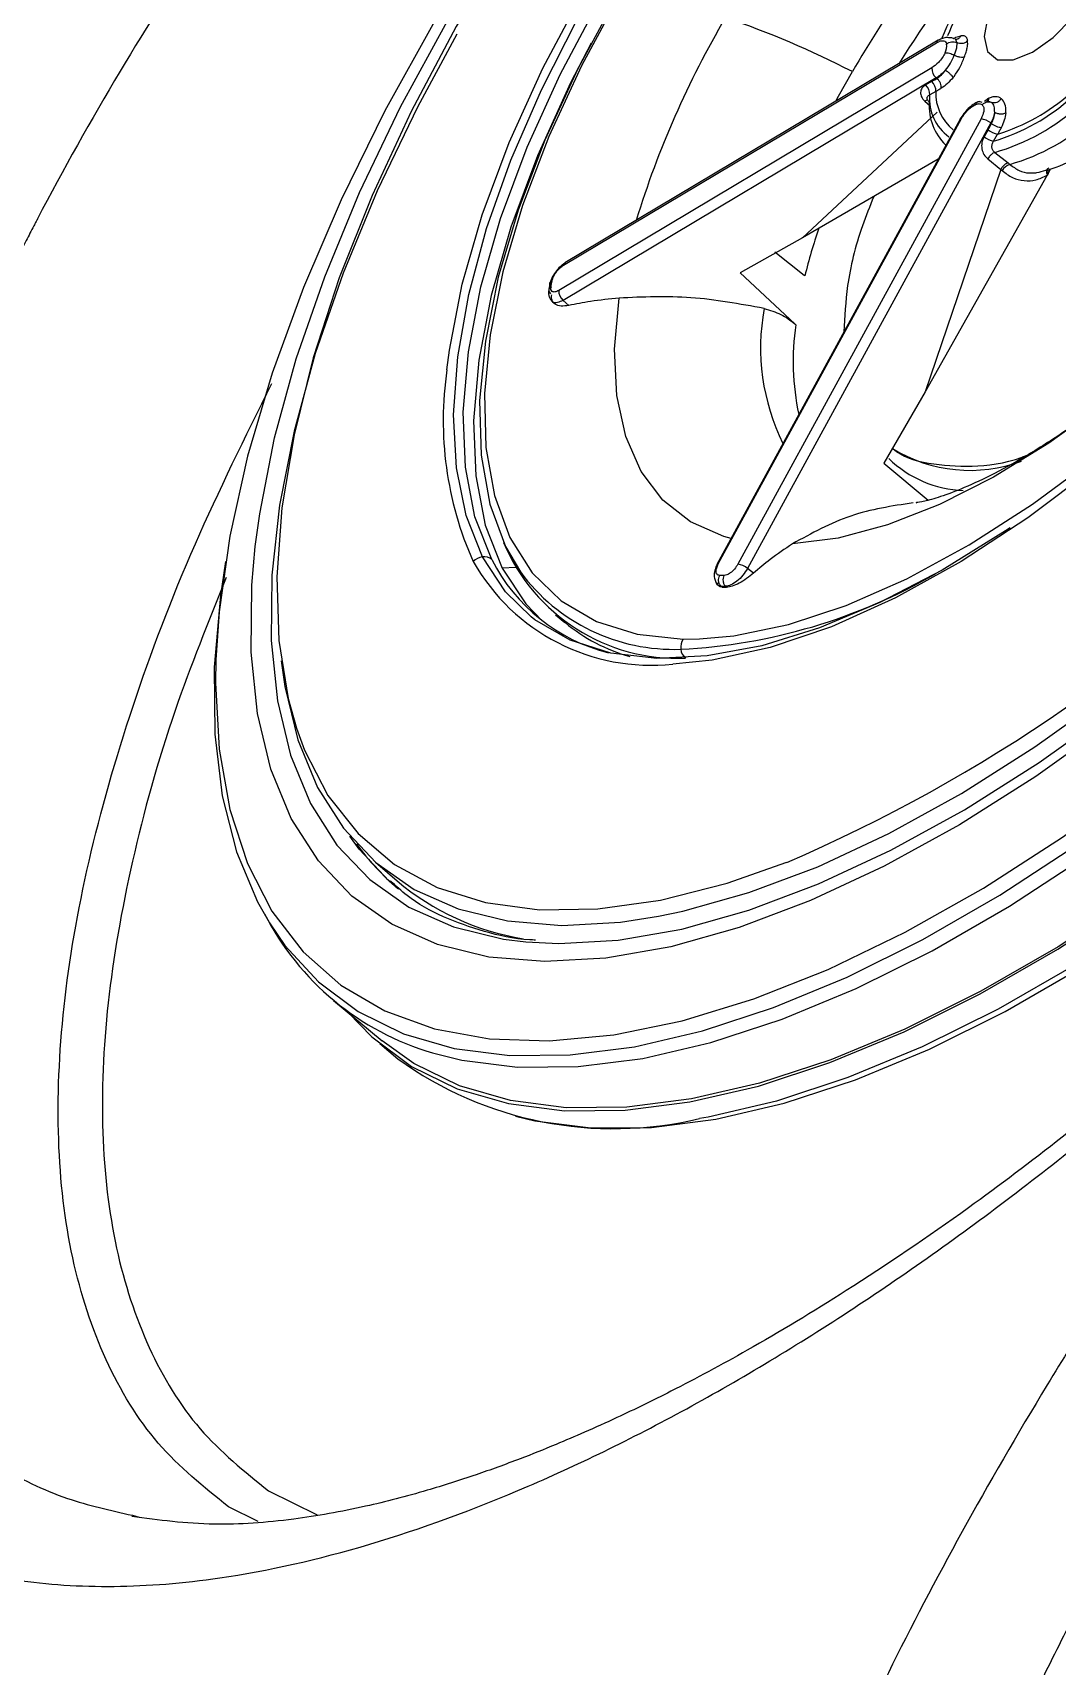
# Model space of a CAD drawing. Extents: x 400 to 501, y 484 to 634.
# Drawn here: x 485.184 to 486.703, y 521.33 to 523.753 of the extents above; entities that cross this region are included whole.
import ezdxf

# ---------------------------------------------------------------- set-up
doc = ezdxf.new("R2010")
doc.units = 0
doc.header["$MEASUREMENT"] = 0
doc.layers.add('DIM', color=3, linetype='Continuous')
doc.layers.add('GEOMETRY', color=3, linetype='Continuous', lineweight=25)

# ---------------------------------------------------------------- blocks, each defined once
blk = doc.blocks.new('2026 GRANDEE')
at = {"layer": 'GEOMETRY', "ltscale": 16}
for p, q in [((35.5459, -73.4327), (36.099, -73.1027)), ((36.1012, -73.0991), (35.5481, -73.4291)), ((36.1017, -73.0989), (36.1012, -73.0991)), ((36.1279, -73.0978), (36.1259, -73.0973)), ((36.1287, -73.1025), (36.1283, -73.1107)), ((36.1283, -73.1107), (36.1252, -73.1213)), ((36.0921, -73.14), (35.539, -73.47)), ((36.0983, -73.1547), (35.5452, -73.4847)), ((36.0994, -73.1557), (36.0983, -73.1547)), ((36.0917, -73.1602), (36.0827, -73.1653)), ((36.0978, -73.175), (36.0887, -73.1801)), ((36.0999, -73.2056), (35.9001, -73.3919)), ((36.0814, -73.1891), (36.0896, -73.1964)), ((36.162, -73.1898), (36.1601, -73.1904)), ((36.1762, -73.185), (36.1697, -73.1899)), ((36.1803, -73.1911), (36.1739, -73.1889)), ((36.1337, -73.2159), (35.7732, -73.8763)), ((35.7754, -73.8755), (36.1358, -73.2151)), ((36.1648, -73.2155), (35.8044, -73.8759)), ((36.1791, -73.2217), (35.8187, -73.8821)), ((36.1803, -73.2227), (36.1791, -73.2217)), ((36.1753, -73.2317), (36.1692, -73.2421)), ((36.1834, -73.2486), (36.1894, -73.2382)), ((36.1013, -73.2752), (35.9001, -73.3919)), ((36.1124, -73.2541), (36.1127, -73.2543)), ((36.1747, -73.2751), (36.1941, -73.2905)), ((36.1851, -73.2653), (36.205, -73.2809)), ((36.1941, -73.2905), (36.082, -73.6206)), ((36.2629, -73.2991), (36.082, -73.6206)), ((36.1941, -73.2905), (36.1962, -73.2924)), ((36.2075, -73.2831), (36.205, -73.2809)), ((36.2642, -73.2968), (36.2629, -73.2991)), ((36.2673, -73.2904), (36.2642, -73.2968)), ((35.9001, -73.3919), (35.8078, -73.4437)), ((35.8591, -73.4127), (35.9024, -73.4474)), ((35.8078, -73.4437), (35.889, -73.5195)), ((35.9024, -73.4474), (35.9037, -73.4484)), ((35.5256, -73.4603), (35.524, -73.4688)), ((35.5299, -73.4866), (35.527, -73.4829)), ((35.5537, -73.4923), (35.5452, -73.4847)), ((35.889, -73.5195), (35.8903, -73.5208)), ((36.082, -73.6206), (36.0209, -73.7262)), ((35.4754, -73.8808), (35.4549, -73.8817)), ((35.8276, -73.8893), (35.8187, -73.8821)), ((35.7812, -73.91), (35.7795, -73.9085)), ((35.7812, -73.91), (35.7844, -73.9101)), ((35.7844, -73.9101), (35.7877, -73.9101)), ((35.786, -73.9086), (35.7877, -73.9101)), ((35.5341, -73.9509), (35.5481, -73.9625)), ((35.7232, -73.987), (35.7477, -73.9867)), ((35.2672, -74.3178), (35.2993, -74.3456)), ((35.2049, -74.5227), (35.277, -74.5827)), ((35.2735, -74.5869), (35.3003, -74.6093)), ((35.1086, -75.25), (35.1809, -75.2857)), ((34.907, -75.2862), (34.9107, -75.2872)), ((34.9107, -75.2872), (34.917, -75.2888)), ((35.0933, -75.2953), (35.0492, -75.2736))]:
    blk.add_line(p, q, dxfattribs=at)
at = {"layer": 'GEOMETRY'}
blk.add_line((36.0209, -73.7262), (36.0862, -73.781), dxfattribs=at)
at = {"layer": 'GEOMETRY', "ltscale": 16, "flags": 128}
for points in [[(35.4258, -73.8652), (35.4015, -73.8037), (35.3872, -73.7331), (35.3831, -73.6544), (35.3892, -73.5683), (35.4056, -73.476), (35.4319, -73.3784), (35.468, -73.2768), (35.5133, -73.1723), (35.5673, -73.0662)], [(35.6251, -73.0339), (35.5673, -73.1412), (35.5183, -73.2473), (35.4788, -73.3508), (35.4493, -73.4505), (35.4302, -73.5451), (35.4216, -73.6334), (35.4238, -73.7142), (35.4367, -73.7867), (35.46, -73.8498), (35.482, -73.8872)], [(35.9388, -72.3175), (35.8283, -72.4329), (35.722, -72.5537), (35.6207, -72.679), (35.5253, -72.8077), (35.4364, -72.9388), (35.3548, -73.0712), (35.2813, -73.2038), (35.2162, -73.3357), (35.1603, -73.4657), (35.1139, -73.5928), (35.0775, -73.7159), (35.0512, -73.8342), (35.0353, -73.9465), (35.0306, -74.0177)], [(35.0891, -73.8498), (35.0957, -73.8011), (35.1176, -73.6888), (35.1498, -73.5713), (35.1919, -73.4497), (35.2436, -73.3248), (35.3045, -73.1979), (35.3739, -73.07), (35.4514, -72.9421), (35.5362, -72.8154), (35.6277, -72.691), (35.7251, -72.5698), (35.8275, -72.4531), (35.934, -72.3416)], [(35.9344, -72.3608), (35.8296, -72.4705), (35.7291, -72.5857), (35.6337, -72.7052), (35.5443, -72.828), (35.4617, -72.9529), (35.3867, -73.0788), (35.32, -73.2046), (35.2621, -73.3292), (35.2136, -73.4513), (35.175, -73.57), (35.1465, -73.6841), (35.1284, -73.7926), (35.1209, -73.8945), (35.1241, -73.9889), (35.1379, -74.0749), (35.1503, -74.1193)], [(35.3732, -73.5876), (35.3768, -73.5586), (35.3956, -73.4609), (35.4253, -73.3577), (35.4653, -73.2504), (35.5153, -73.1403), (35.5746, -73.0288), (35.6424, -72.9173), (35.718, -72.8072), (35.8002, -72.6998), (35.8882, -72.5966), (35.9808, -72.4989)], [(35.4396, -73.869), (35.4147, -73.8055), (35.4005, -73.7323), (35.3973, -73.6504), (35.4049, -73.5609), (35.4235, -73.4648), (35.4526, -73.3633), (35.492, -73.2578), (35.5411, -73.1496), (35.5994, -73.0399), (35.6661, -72.9303), (35.7404, -72.822), (35.8212, -72.7165), (35.9077, -72.6151), (35.9988, -72.5189)], [(35.6296, -73.031), (35.5725, -73.1369), (35.5241, -73.2417), (35.4852, -73.3439), (35.456, -73.4424), (35.4371, -73.5357), (35.4287, -73.6229), (35.4308, -73.7028), (35.4435, -73.7743), (35.4666, -73.8366), (35.4997, -73.8889), (35.5426, -73.9305), (35.5946, -73.961), (35.655, -73.9799), (35.7232, -73.987)], [(36.1902, -73.0299), (36.1748, -73.0637), (36.1692, -73.0935), (36.1743, -73.1158), (36.1893, -73.1279), (36.2125, -73.1283), (36.241, -73.1169), (36.2715, -73.0951), (36.3002, -73.0657), (36.3237, -73.032)], [(35.7477, -73.9867), (35.7982, -73.9821), (35.8792, -73.9655), (35.9651, -73.9372), (36.0548, -73.8977), (36.1472, -73.8474), (36.2411, -73.7869), (36.3354, -73.7171), (36.4288, -73.6388), (36.5203, -73.5529), (36.6086, -73.4607), (36.6926, -73.3631), (36.7713, -73.2615), (36.8437, -73.1571), (36.9088, -73.0513)], [(35.3876, -73.0901), (35.3294, -73.1982), (35.2698, -73.3225), (35.2192, -73.4446), (35.178, -73.5637), (35.1465, -73.6787), (35.125, -73.7885), (35.1137, -73.8924), (35.1126, -73.9893), (35.1219, -74.0785), (35.1413, -74.1592), (35.1708, -74.2307), (35.2101, -74.2924), (35.2588, -74.3437), (35.3166, -74.3843), (35.3829, -74.4138), (35.4571, -74.4319), (35.49, -74.436)], [(35.5867, -73.1035), (35.5564, -73.1623), (35.5073, -73.2706), (35.4679, -73.3761), (35.4388, -73.4775), (35.4202, -73.5736), (35.4126, -73.6632), (35.4158, -73.745), (35.43, -73.8182), (35.4549, -73.8817)], [(35.9497, -73.1895), (35.9537, -73.182), (35.9741, -73.1454)], [(35.7943, -73.8377), (35.7835, -73.8347), (35.7341, -73.8132), (35.6931, -73.781), (35.6609, -73.7386), (35.6381, -73.6867), (35.6249, -73.6259), (35.6216, -73.5571), (35.6282, -73.4813)], [(36.5026, -73.5025), (36.4297, -73.5699), (36.3477, -73.6373), (36.2652, -73.6966), (36.1833, -73.7469), (36.1033, -73.7875), (36.0261, -73.8178), (35.9531, -73.8374), (35.8852, -73.8459)], [(36.5278, -73.5584), (36.4317, -73.6495), (36.3335, -73.7328), (36.2342, -73.8073), (36.1353, -73.8719), (36.0378, -73.9259), (35.943, -73.9687), (35.8521, -73.9996), (35.7663, -74.0183), (35.708, -74.0241)], [(35.6869, -74.398), (35.723, -74.3904), (35.8208, -74.3629), (35.9227, -74.3245), (36.0279, -74.2754), (36.1356, -74.216), (36.2447, -74.147), (36.3544, -74.0687), (36.4637, -73.9821), (36.5718, -73.8877), (36.6776, -73.7863)], [(35.49, -74.436), (35.5388, -74.4385), (35.6271, -74.4335), (35.7212, -74.417), (35.8205, -74.3891), (35.924, -74.3501), (36.0309, -74.3002), (36.1402, -74.24), (36.251, -74.1698), (36.3625, -74.0904), (36.4735, -74.0023), (36.5832, -73.9065), (36.6907, -73.8035)], [(36.6953, -73.8164), (36.5855, -73.9215), (36.4734, -74.0195), (36.36, -74.1094), (36.2462, -74.1906), (36.1329, -74.2623), (36.0212, -74.3238), (35.912, -74.3748), (35.8063, -74.4147), (35.7048, -74.4432), (35.6086, -74.4601), (35.5184, -74.4652), (35.435, -74.4584), (35.3591, -74.4399), (35.2914, -74.4098), (35.2323, -74.3683), (35.1826, -74.3158), (35.1424, -74.2528), (35.1123, -74.1797), (35.0925, -74.0973), (35.083, -74.0062), (35.0841, -73.9072), (35.0891, -73.8498)], [(36.2082, -73.8218), (36.201, -73.8266), (36.107, -73.8847), (36.0147, -73.9328), (35.9252, -73.9703), (35.8397, -73.9968), (35.759, -74.012), (35.6843, -74.0158), (35.6162, -74.008), (35.5557, -73.9887), (35.5034, -73.9582), (35.498, -73.9541)], [(35.0448, -73.8718), (35.0373, -73.9226), (35.0282, -74.0288), (35.0292, -74.128), (35.0402, -74.2196), (35.0613, -74.3026), (35.0923, -74.3767), (35.11, -74.4079)], [(35.498, -73.9541), (35.4599, -73.9169), (35.4258, -73.8652)], [(35.4549, -73.8817), (35.4902, -73.9348), (35.5143, -73.9598)], [(35.0306, -74.0177), (35.03, -74.0521), (35.0353, -74.15), (35.0511, -74.2396), (35.0773, -74.3199), (35.1138, -74.3905), (35.1601, -74.4508), (35.216, -74.5001), (35.281, -74.5383), (35.3546, -74.5649), (35.4361, -74.5797), (35.5249, -74.5827), (35.6204, -74.5738), (35.7216, -74.553), (35.8279, -74.5206), (35.9384, -74.4767), (36.0521, -74.4218), (36.1682, -74.3563), (36.2857, -74.2807), (36.4037, -74.1957), (36.5212, -74.1018), (36.6373, -74), (36.751, -73.8909)], [(35.11, -74.4079), (35.1328, -74.4411), (35.1826, -74.4954), (35.2414, -74.5391), (35.3086, -74.5721), (35.3838, -74.5939), (35.4664, -74.6044), (35.5558, -74.6036), (35.6512, -74.5914), (35.752, -74.568), (35.8573, -74.5335), (35.9665, -74.4881), (36.0786, -74.4323), (36.1928, -74.3665), (36.3083, -74.2911), (36.4241, -74.2068), (36.5393, -74.1141), (36.6532, -74.0138), (36.7648, -73.9066)], [(35.3518, -74.6004), (35.3951, -74.6113), (35.4779, -74.6219), (35.5676, -74.621), (35.6634, -74.6088), (35.7645, -74.5853), (35.8702, -74.5507), (35.9798, -74.5052), (36.0923, -74.4492), (36.2069, -74.3831), (36.3228, -74.3075), (36.439, -74.2228), (36.5546, -74.1298), (36.6689, -74.0292), (36.7809, -73.9216)], [(35.2268, -74.5409), (35.2617, -74.5767), (35.3208, -74.6207), (35.3885, -74.6539), (35.4642, -74.6758), (35.5473, -74.6864), (35.6373, -74.6856), (35.7333, -74.6733), (35.8347, -74.6497), (35.9408, -74.615), (36.0507, -74.5694), (36.1635, -74.5132), (36.2785, -74.447), (36.3947, -74.3711), (36.5112, -74.2862), (36.6273, -74.1929), (36.7419, -74.0919), (36.8542, -73.9841)], [(36.853, -73.9817), (36.741, -74.0892), (36.6267, -74.1899), (36.511, -74.2829), (36.3948, -74.3675), (36.279, -74.4432), (36.1644, -74.5092), (36.0518, -74.5652), (35.9423, -74.6107), (35.8366, -74.6453), (35.7354, -74.6689), (35.6397, -74.6811), (35.55, -74.6819), (35.4671, -74.6713), (35.3917, -74.6495), (35.3242, -74.6164), (35.277, -74.5827)], [(35.1276, -74.0194), (35.1329, -74.0571), (35.152, -74.1365), (35.1811, -74.2069), (35.2197, -74.2676), (35.2677, -74.3182), (35.3246, -74.3582), (35.3899, -74.3872), (35.463, -74.405), (35.5434, -74.4115), (35.6303, -74.4066), (35.6869, -74.398)], [(35.4746, -74.6945), (35.5036, -74.7013), (35.5864, -74.7119), (35.6761, -74.7111), (35.7718, -74.6989), (35.873, -74.6753), (35.9787, -74.6407), (36.0882, -74.5952), (36.2007, -74.5393), (36.3153, -74.4732), (36.4311, -74.3976), (36.5473, -74.3129), (36.663, -74.2199), (36.7772, -74.1193), (36.8892, -74.0118)], [(36.881, -74.0064), (36.7687, -74.1143), (36.6541, -74.2152), (36.5381, -74.3085), (36.4215, -74.3934), (36.3053, -74.4693), (36.1903, -74.5356), (36.0775, -74.5917), (35.9676, -74.6373), (35.8616, -74.6721), (35.7601, -74.6957), (35.7473, -74.6979)], [(35.1503, -74.1193), (35.1622, -74.1518), (35.1968, -74.2188), (35.2414, -74.2754), (35.2956, -74.321), (35.3588, -74.3553), (35.4305, -74.3778), (35.5101, -74.3885), (35.5968, -74.3872), (35.6899, -74.374), (35.7885, -74.3488), (35.8767, -74.318)], [(35.2877, -74.3461), (35.2431, -74.2984), (35.2292, -74.2793)], [(35.2961, -74.3533), (35.2913, -74.3492), (35.2877, -74.3461)]]:
    blk.add_lwpolyline(points, dxfattribs=at)
at = {"layer": 'GEOMETRY', "ltscale": 16}
for centre, radius, start, end in [((37.3612, -73.9524), 1.6048, 139.2139, 149.8115), ((37.3837, -73.9711), 1.5807, 139.9373, 148.0192), ((36.5388, -73.2734), 0.4671, 140.4605, 157.6664), ((36.4782, -73.2392), 0.3915, 149.8291, 157.9535), ((36.9901, -73.7743), 1.3973, 149.5163, 163.0151), ((35.345, -74.3638), 1.3711, 62.6919, 71.2432), ((36.1039, -73.1032), 0.0049, 122.8056, 173.5798), ((36.0922, -73.1073), 0.0218, 331.9024, 6.9261), ((36.1094, -73.1413), 0.0174, 175.7524, 230.4048), ((36.071, -73.1787), 0.0178, 355.4519, 48.9001), ((36.1583, -73.1857), 0.0699, 175.3583, 234.012), ((36.08, -73.1736), 0.0178, 355.4517, 48.901), ((36.1669, -73.1777), 0.0692, 177.7408, 231.2343), ((36.1066, -72.9652), 0.2853, 286.8897, 311.7174), ((36.1676, -73.1966), 0.0798, 176.0119, 226.156), ((36.0985, -72.9613), 0.2995, 286.4665, 312.1406), ((36.0991, -72.9644), 0.313, 285.949, 312.6582), ((36.1354, -73.2173), 0.00224, 78.7416, 140.9548), ((36.1605, -73.245), 0.0298, 51.3773, 81.7484), ((36.1204, -72.9823), 0.3132, 286.1376, 312.4694), ((36.1878, -73.2203), 0.0286, 229.6857, 261.2859), ((36.1938, -73.2099), 0.0286, 229.6867, 261.2856), ((36.2129, -73.3013), 0.019, 106.5338, 151.907), ((36.7103, -73.6472), 0.8308, 161.0757, 166.1548), ((35.5508, -73.4333), 0.0049, 122.8056, 173.5798), ((35.5563, -73.4713), 0.0174, 175.7524, 230.4047), ((36.1586, -73.555), 0.3206, 169.5508, 206.2826), ((36.2604, -73.5752), 0.3741, 171.6366, 192.1264), ((35.8806, -73.6631), 0.513, 171.539, 204.0268), ((34.948, -72.1546), 2.3544, 293.2324, 316.276), ((35.7152, -73.7357), 0.2798, 202.7174, 272.3473), ((35.4283, -73.8874), 0.0224, 96.4187, 136.5741), ((35.6761, -73.7223), 0.3035, 209.5558, 276.0354), ((35.4282, -73.8834), 0.0184, 51.4707, 97.3965), ((35.6773, -73.7489), 0.2663, 206.8213, 255.9322), ((35.7748, -73.8772), 0.00184, 72.282, 161.0832), ((35.8001, -73.9054), 0.0298, 51.3774, 81.7485), ((35.709, -73.7206), 0.2816, 216.2688, 272.2066), ((35.6782, -73.169), 0.834, 272.8619, 300.1668), ((35.7167, -73.7584), 0.2647, 230.4599, 254.0602), ((35.7425, -73.9991), 0.0228, 147.7934, 187.4373), ((35.7401, -73.9999), 0.0204, 185.9272, 228.7157), ((35.5303, -74.0831), 0.3575, 215.507, 230.1289), ((35.5483, -74.0494), 0.3869, 229.9298, 260.7412), ((35.4658, -74.2095), 0.4073, 206.9588, 253.7358), ((35.62, -74.1684), 0.5446, 234.0498, 283.5184)]:
    blk.add_arc(centre, radius, start, end, dxfattribs=at)
at = {"layer": 'GEOMETRY'}
for centre, radius, start, end in [((36.1484, -73.5171), 0.2197, 238.4769, 290.3099), ((36.1442, -73.6014), 0.1653, 225.3925, 268.0359)]:
    blk.add_arc(centre, radius, start, end, dxfattribs=at)
at = {"layer": 'GEOMETRY', "ltscale": 16}
for points, knots in [([(35.3901, -72.023), (35.3385, -72.0878), (35.2386, -72.2132), (35.0817, -72.3834), (34.9074, -72.5545), (34.7187, -72.7176), (34.5223, -72.8645), (34.3499, -72.9767), (34.2044, -73.0597), (34.0871, -73.1189), (33.9656, -73.1739), (33.8292, -73.2271), (33.6998, -73.2665), (33.5932, -73.2921), (33.5036, -73.3095), (33.3934, -73.3239), (33.2636, -73.3312), (33.1757, -73.3242), (33.128, -73.3203)], [0, 0, 0, 0, 0.078668, 0.152102, 0.220439, 0.31353, 0.395468, 0.466223, 0.525658, 0.573589, 0.610025, 0.676011, 0.743928, 0.773459, 0.813074, 0.863879, 0.926098, 1, 1, 1, 1]), ([(35.4245, -72.0432), (35.3499, -72.1357), (35.2006, -72.3207), (34.9505, -72.5732), (34.6857, -72.8023), (34.4075, -73.0027), (34.1199, -73.1709), (33.86, -73.2878), (33.6324, -73.3639), (33.4376, -73.4101), (33.2457, -73.4358), (33.0585, -73.4398), (32.878, -73.4211), (32.7067, -73.3791), (32.5468, -73.3132), (32.4009, -73.2237), (32.2714, -73.1113), (32.1602, -72.9774), (32.0692, -72.8239), (31.9993, -72.6534), (31.9515, -72.4683), (31.924, -72.2723), (31.9236, -72.1333), (31.9234, -72.0642)], [0, 0, 0, 0, 0.057509, 0.115057, 0.172868, 0.231174, 0.290207, 0.350176, 0.390791, 0.431963, 0.473728, 0.5161, 0.559076, 0.602624, 0.646673, 0.691119, 0.735811, 0.780581, 0.825263, 0.869685, 0.913686, 0.957151, 1, 1, 1, 1]), ([(35.0939, -72.4596), (35.0252, -72.5491), (34.8875, -72.7286), (34.7046, -73.0093), (34.5423, -73.2943), (34.4049, -73.5808), (34.295, -73.864), (34.2223, -74.1157), (34.1803, -74.3345), (34.1621, -74.5215), (34.1642, -74.6959), (34.1872, -74.8549), (34.231, -74.9965), (34.2951, -75.1184), (34.3786, -75.2192), (34.4803, -75.2977), (34.5985, -75.3532), (34.7315, -75.3857), (34.8773, -75.3954), (35.0511, -75.3814), (35.2554, -75.3355), (35.4908, -75.2493), (35.7345, -75.1296), (35.9829, -74.9791), (36.2324, -74.8005), (36.4795, -74.597), (36.7206, -74.3715), (36.9536, -74.1284), (37.0976, -73.9546), (37.1696, -73.8677)], [0, 0, 0, 0, 0.039976, 0.080194, 0.120778, 0.161837, 0.203459, 0.245687, 0.277764, 0.310154, 0.342809, 0.375668, 0.408648, 0.441649, 0.474575, 0.507349, 0.539902, 0.572177, 0.604146, 0.635798, 0.677505, 0.718718, 0.759522, 0.799996, 0.84022, 0.880272, 0.920221, 0.960117, 1, 1, 1, 1]), ([(35.2704, -72.594), (35.2279, -72.6487), (35.1391, -72.7632), (35.011, -72.9477), (34.8832, -73.15), (34.8043, -73.291), (34.7662, -73.3638), (34.7662, -73.3638), (34.7662, -73.3638), (34.7662, -73.3638), (34.7662, -73.3638), (34.7661, -73.3639), (34.7661, -73.364), (34.7659, -73.3643), (34.7657, -73.3648), (34.7651, -73.366), (34.7634, -73.3692), (34.7581, -73.3794), (34.7399, -73.4146), (34.7107, -73.4731), (34.6714, -73.5561), (34.6291, -73.6514), (34.5919, -73.7427), (34.562, -73.8224), (34.5404, -73.8838), (34.5213, -73.9418), (34.5046, -73.9964), (34.4899, -74.0478), (34.4772, -74.0959), (34.4632, -74.1533), (34.4488, -74.2202), (34.4351, -74.2965), (34.4247, -74.3706), (34.4176, -74.4424), (34.4117, -74.5461), (34.415, -74.6756), (34.4384, -74.821), (34.4803, -74.9484), (34.5397, -75.0569), (34.6152, -75.1461), (34.7055, -75.2145), (34.8021, -75.2628), (34.8741, -75.2789), (34.907, -75.2862)], [0, 0, 0, 0, 0.04717, 0.09861, 0.154314, 0.214278, 0.21428, 0.214282, 0.214285, 0.21429, 0.214299, 0.214317, 0.214348, 0.214409, 0.214529, 0.214779, 0.215343, 0.21718, 0.223173, 0.244424, 0.265456, 0.291977, 0.323983, 0.342393, 0.360003, 0.376812, 0.392822, 0.408032, 0.422442, 0.436053, 0.460192, 0.484233, 0.508177, 0.532023, 0.555773, 0.614701, 0.673028, 0.730756, 0.787886, 0.844422, 0.900365, 0.95451, 1, 1, 1, 1]), ([(36.099, -73.1027), (36.101, -73.1017), (36.1051, -73.0996), (36.1096, -73.0996), (36.1126, -73.1013), (36.1134, -73.1036), (36.1138, -73.1047)], [0, 0, 0, 0, 0.279483, 0.558942, 0.778157, 1, 1, 1, 1]), ([(36.117, -73.0952), (36.116, -73.0951), (36.1131, -73.0948), (36.1078, -73.096), (36.1037, -73.0979), (36.1017, -73.0989)], [0, 0, 0, 0, 0.205012, 0.607808, 1, 1, 1, 1]), ([(36.1252, -73.0971), (36.1235, -73.0963), (36.1211, -73.0952), (36.118, -73.0952), (36.117, -73.0952)], [0, 0, 0, 0, 0.6680363, 1, 1, 1, 1]), ([(36.1238, -73.0966), (36.1251, -73.0959), (36.1294, -73.0936), (36.1326, -73.093), (36.1349, -73.0925)], [0, 0, 0, 0, 0.308094, 1, 1, 1, 1]), ([(36.1287, -73.1025), (36.1283, -73.1003), (36.1279, -73.098), (36.126, -73.0975), (36.1258, -73.0975)], [0, 0, 0, 0, 0.93464, 1, 1, 1, 1]), ([(36.1347, -73.0929), (36.1339, -73.094), (36.1323, -73.0962), (36.1296, -73.0978), (36.1281, -73.0978), (36.1279, -73.0978)], [0, 0, 0, 0, 0.450694, 0.934114, 1, 1, 1, 1]), ([(36.1448, -73.0995), (36.1438, -73.1005), (36.1418, -73.1026), (36.1374, -73.1041), (36.1327, -73.1042), (36.13, -73.1031), (36.1287, -73.1025)], [0, 0, 0, 0, 0.240554, 0.500027, 0.759485, 1, 1, 1, 1]), ([(36.1349, -73.0925), (36.1349, -73.0926), (36.1348, -73.0927), (36.1347, -73.0928), (36.1347, -73.0929)], [0, 0, 0, 0, 0.5582153, 1, 1, 1, 1]), ([(36.1448, -73.0995), (36.1447, -73.0991), (36.1445, -73.0977), (36.1441, -73.0965), (36.1432, -73.0949), (36.1416, -73.093), (36.1387, -73.0922), (36.1362, -73.0924), (36.1353, -73.0925), (36.135, -73.0925), (36.1349, -73.0925)], [0, 0, 0, 0, 0.088151, 0.245551, 0.275567, 0.493536, 0.84661, 0.948841, 0.980855, 1, 1, 1, 1]), ([(36.1403, -73.1238), (36.1411, -73.1214), (36.1428, -73.1165), (36.1444, -73.1099), (36.1452, -73.104), (36.1449, -73.101), (36.1448, -73.0995)], [0, 0, 0, 0, 0.25044, 0.499721, 0.749135, 1, 1, 1, 1]), ([(36.1114, -73.1176), (36.1102, -73.1201), (36.1076, -73.125), (36.1009, -73.1335), (36.0954, -73.1376), (36.0921, -73.14)], [0, 0, 0, 0, 0.280872, 0.563481, 1, 1, 1, 1]), ([(36.1114, -73.1176), (36.1124, -73.1175), (36.1142, -73.1173), (36.1179, -73.118), (36.1217, -73.1193), (36.124, -73.1206), (36.1252, -73.1213)], [0, 0, 0, 0, 0.25, 0.5, 0.75, 1, 1, 1, 1]), ([(36.1121, -73.1435), (36.1148, -73.14), (36.1202, -73.1329), (36.1235, -73.1252), (36.1252, -73.1213)], [0, 0, 0, 0, 0.497296, 1, 1, 1, 1]), ([(36.1235, -73.1541), (36.1239, -73.1536), (36.1275, -73.149), (36.1341, -73.1389), (36.1382, -73.129), (36.1403, -73.1238)], [0, 0, 0, 0, 0.0584, 0.507268, 1, 1, 1, 1]), ([(36.1403, -73.1238), (36.1395, -73.1241), (36.1377, -73.1247), (36.1336, -73.1244), (36.1291, -73.1232), (36.1265, -73.1219), (36.1252, -73.1213)], [0, 0, 0, 0, 0.240496, 0.499967, 0.759456, 1, 1, 1, 1]), ([(36.0917, -73.1602), (36.0932, -73.1593), (36.0958, -73.1579), (36.0983, -73.1564), (36.0994, -73.1557)], [0, 0, 0, 0, 0.559996, 1, 1, 1, 1]), ([(36.1121, -73.1435), (36.1098, -73.1457), (36.1053, -73.1502), (36.1007, -73.1532), (36.0983, -73.1547)], [0, 0, 0, 0, 0.500163, 1, 1, 1, 1]), ([(36.0994, -73.1557), (36.1016, -73.1541), (36.1061, -73.1509), (36.1101, -73.146), (36.1121, -73.1435)], [0, 0, 0, 0, 0.497544, 1, 1, 1, 1]), ([(36.1058, -73.1703), (36.1058, -73.1692), (36.106, -73.1668), (36.1047, -73.1626), (36.1024, -73.1586), (36.1004, -73.1566), (36.0994, -73.1557)], [0, 0, 0, 0, 0.240868, 0.5, 0.759132, 1, 1, 1, 1]), ([(36.1235, -73.1541), (36.1207, -73.1574), (36.115, -73.1638), (36.1089, -73.1681), (36.1058, -73.1703)], [0, 0, 0, 0, 0.499734, 1, 1, 1, 1]), ([(36.1235, -73.1541), (36.123, -73.1534), (36.1224, -73.1524), (36.1207, -73.1506), (36.1192, -73.1491), (36.1174, -73.1475), (36.115, -73.1456), (36.1133, -73.1443), (36.1121, -73.1435)], [0, 0, 0, 0, 0.2396942, 0.3685131, 0.5000001, 0.6314871, 0.7603059, 1, 1, 1, 1]), ([(36.0827, -73.1653), (36.0806, -73.1668), (36.0766, -73.1697), (36.0746, -73.1762), (36.0759, -73.1832), (36.0796, -73.1872), (36.0814, -73.1891)], [0, 0, 0, 0, 0.255068, 0.505102, 0.752739, 1, 1, 1, 1]), ([(36.0881, -73.191), (36.0876, -73.1905), (36.0867, -73.1896), (36.0857, -73.188), (36.085, -73.1864), (36.0848, -73.1849), (36.0851, -73.1834), (36.0861, -73.1815), (36.0876, -73.1806), (36.0887, -73.1801)], [0, 0, 0, 0, 0.1156246, 0.2328761, 0.3523755, 0.4746957, 0.6003469, 0.7297696, 1, 1, 1, 1]), ([(36.1058, -73.1703), (36.1043, -73.1712), (36.1017, -73.1728), (36.099, -73.1743), (36.0978, -73.175)], [0, 0, 0, 0, 0.559971, 1, 1, 1, 1]), ([(36.0853, -73.1879), (36.0847, -73.188), (36.0836, -73.1881), (36.0821, -73.1888), (36.0814, -73.1891)], [0, 0, 0, 0, 0.500899, 1, 1, 1, 1]), ([(36.1607, -73.1901), (36.1582, -73.1913), (36.1532, -73.1938), (36.1457, -73.2001), (36.1387, -73.2078), (36.1353, -73.2134), (36.1335, -73.2162)], [0, 0, 0, 0, 0.254018, 0.503059, 0.750397, 1, 1, 1, 1]), ([(36.1358, -73.2151), (36.1374, -73.2126), (36.1404, -73.2076), (36.1461, -73.2016), (36.1516, -73.1971), (36.1549, -73.1956), (36.1566, -73.1948)], [0, 0, 0, 0, 0.279241, 0.558489, 0.777524, 1, 1, 1, 1]), ([(36.1665, -73.1949), (36.165, -73.1942), (36.1624, -73.1928), (36.1583, -73.1942), (36.1566, -73.1948)], [0, 0, 0, 0, 0.559115, 1, 1, 1, 1]), ([(36.1665, -73.1949), (36.1674, -73.196), (36.1691, -73.1983), (36.1693, -73.2053), (36.1665, -73.2117), (36.1648, -73.2155)], [0, 0, 0, 0, 0.281549, 0.563971, 1, 1, 1, 1]), ([(36.1665, -73.1949), (36.1674, -73.1939), (36.1693, -73.192), (36.173, -73.1903), (36.1768, -73.1898), (36.1791, -73.1907), (36.1803, -73.1911)], [0, 0, 0, 0, 0.25, 0.5, 0.75, 1, 1, 1, 1]), ([(36.1762, -73.185), (36.1759, -73.1862), (36.1752, -73.1886), (36.1736, -73.1906), (36.1724, -73.1909), (36.1724, -73.1909)], [0, 0, 0, 0, 0.464872, 0.966303, 1, 1, 1, 1]), ([(36.1762, -73.185), (36.1779, -73.1842), (36.1815, -73.1826), (36.1865, -73.182), (36.191, -73.1828), (36.1935, -73.1845), (36.1948, -73.1853)], [0, 0, 0, 0, 0.251184, 0.500061, 0.748907, 1, 1, 1, 1]), ([(36.1948, -73.1853), (36.194, -73.1865), (36.1922, -73.189), (36.1882, -73.1914), (36.184, -73.1923), (36.1815, -73.1915), (36.1803, -73.1911)], [0, 0, 0, 0, 0.240496, 0.499966, 0.759455, 1, 1, 1, 1]), ([(36.185, -73.2063), (36.185, -73.203), (36.1851, -73.1965), (36.1819, -73.1929), (36.1803, -73.1911)], [0, 0, 0, 0, 0.4972983, 1, 1, 1, 1]), ([(36.2015, -73.2068), (36.2016, -73.2062), (36.2019, -73.2015), (36.201, -73.1928), (36.1969, -73.1879), (36.1948, -73.1853)], [0, 0, 0, 0, 0.062289, 0.507269, 1, 1, 1, 1]), ([(36.1753, -73.2317), (36.1762, -73.23), (36.1779, -73.227), (36.1796, -73.224), (36.1803, -73.2227)], [0, 0, 0, 0, 0.559996, 1, 1, 1, 1]), ([(36.185, -73.2062), (36.1844, -73.2087), (36.1833, -73.2136), (36.1805, -73.219), (36.1791, -73.2217)], [0, 0, 0, 0, 0.500163, 1, 1, 1, 1]), ([(36.1803, -73.2227), (36.1816, -73.2199), (36.1841, -73.2143), (36.1847, -73.2089), (36.185, -73.2062)], [0, 0, 0, 0, 0.497544, 1, 1, 1, 1]), ([(36.1946, -73.2288), (36.1937, -73.2287), (36.1918, -73.2285), (36.1879, -73.2271), (36.1837, -73.225), (36.1814, -73.2234), (36.1803, -73.2227)], [0, 0, 0, 0, 0.240868, 0.5, 0.759132, 1, 1, 1, 1]), ([(36.2015, -73.2068), (36.2004, -73.2073), (36.1987, -73.2081), (36.1957, -73.2086), (36.1934, -73.2087), (36.191, -73.2084), (36.188, -73.2078), (36.1862, -73.2069), (36.185, -73.2062)], [0, 0, 0, 0, 0.239694, 0.368513, 0.5, 0.631487, 0.760306, 1, 1, 1, 1]), ([(36.1946, -73.2288), (36.1937, -73.2306), (36.192, -73.2337), (36.1902, -73.2368), (36.1894, -73.2382)], [0, 0, 0, 0, 0.559971, 1, 1, 1, 1]), ([(36.2015, -73.2068), (36.201, -73.2103), (36.1999, -73.2175), (36.1964, -73.225), (36.1946, -73.2288)], [0, 0, 0, 0, 0.499734, 1, 1, 1, 1]), ([(36.1692, -73.2421), (36.168, -73.2449), (36.1655, -73.2505), (36.1656, -73.2601), (36.1686, -73.269), (36.1726, -73.2731), (36.1747, -73.2751)], [0, 0, 0, 0, 0.254058, 0.503802, 0.751539, 1, 1, 1, 1]), ([(36.1851, -73.2653), (36.1846, -73.2649), (36.1836, -73.264), (36.1823, -73.2622), (36.1814, -73.2602), (36.1809, -73.258), (36.1809, -73.2556), (36.1813, -73.2523), (36.1826, -73.2501), (36.1834, -73.2486)], [0, 0, 0, 0, 0.115656, 0.23293, 0.352443, 0.474766, 0.600412, 0.729821, 1, 1, 1, 1]), ([(36.2444, -73.2961), (36.2531, -73.2939), (36.2766, -73.2881), (36.3109, -73.2725), (36.3359, -73.2546), (36.3465, -73.2469)], [0, 0, 0, 0, 0.249896, 0.679271, 1, 1, 1, 1]), ([(36.1851, -73.2653), (36.1843, -73.2657), (36.1825, -73.2664), (36.1796, -73.2688), (36.1768, -73.2718), (36.1754, -73.274), (36.1747, -73.2751)], [0, 0, 0, 0, 0.249188, 0.5, 0.750812, 1, 1, 1, 1]), ([(36.1962, -73.2924), (36.2012, -73.2962), (36.2112, -73.3037), (36.2286, -73.308), (36.2463, -73.3072), (36.2573, -73.3018), (36.2629, -73.2991)], [0, 0, 0, 0, 0.251892, 0.500433, 0.749846, 1, 1, 1, 1]), ([(36.2075, -73.2831), (36.2119, -73.2864), (36.2207, -73.293), (36.2359, -73.2968), (36.2458, -73.2954), (36.2506, -73.2946)], [0, 0, 0, 0, 0.346164, 0.682911, 1, 1, 1, 1]), ([(36.2651, -73.2888), (36.2644, -73.2891), (36.2629, -73.2896), (36.2618, -73.2921), (36.2617, -73.2954), (36.2625, -73.2979), (36.2629, -73.2991)], [0, 0, 0, 0, 0.241787, 0.5, 0.758213, 1, 1, 1, 1]), ([(36.2638, -73.2908), (36.2637, -73.2916), (36.2633, -73.2934), (36.2639, -73.2957), (36.2642, -73.2968)], [0, 0, 0, 0, 0.503452, 1, 1, 1, 1]), ([(36.0058, -73.3309), (36, -73.3454), (35.9812, -73.3917), (35.965, -73.4606), (35.9627, -73.5089), (35.9616, -73.5311)], [0, 0, 0, 0, 0.196605, 0.629688, 1, 1, 1, 1]), ([(35.5488, -73.4288), (35.5475, -73.4296), (35.5449, -73.4313), (35.5397, -73.4358), (35.5337, -73.4427), (35.529, -73.4504), (35.5265, -73.4564), (35.5259, -73.4592), (35.5255, -73.4606)], [0, 0, 0, 0, 0.127893, 0.252904, 0.49892, 0.745533, 0.871228, 1, 1, 1, 1]), ([(35.529, -73.4557), (35.5296, -73.4534), (35.531, -73.4488), (35.5357, -73.4418), (35.5409, -73.4362), (35.5442, -73.4339), (35.5459, -73.4327)], [0, 0, 0, 0, 0.278691, 0.558021, 0.778955, 1, 1, 1, 1]), ([(35.524, -73.469), (35.5238, -73.4707), (35.5235, -73.4743), (35.5244, -73.4792), (35.5265, -73.4837), (35.5287, -73.4858), (35.5298, -73.4868)], [0, 0, 0, 0, 0.226924, 0.48158, 0.740081, 1, 1, 1, 1]), ([(35.5274, -73.464), (35.5265, -73.4647), (35.5247, -73.4661), (35.5237, -73.4691), (35.5243, -73.4723), (35.526, -73.4742), (35.5268, -73.4751)], [0, 0, 0, 0, 0.241095, 0.499999, 0.758904, 1, 1, 1, 1]), ([(35.5283, -73.4666), (35.5275, -73.4657), (35.5259, -73.4639), (35.5253, -73.4607), (35.5262, -73.4578), (35.5281, -73.4564), (35.529, -73.4557)], [0, 0, 0, 0, 0.241096, 0.500001, 0.758905, 1, 1, 1, 1]), ([(35.539, -73.47), (35.5369, -73.471), (35.5329, -73.4729), (35.5289, -73.4719), (35.527, -73.4687), (35.5273, -73.4656), (35.5274, -73.464)], [0, 0, 0, 0, 0.278443, 0.557745, 0.778799, 1, 1, 1, 1]), ([(35.5274, -73.464), (35.5277, -73.4625), (35.5282, -73.4597), (35.5287, -73.4569), (35.529, -73.4557)], [0, 0, 0, 0, 0.560002, 1, 1, 1, 1]), ([(35.5537, -73.4923), (35.5497, -73.4928), (35.5419, -73.4939), (35.5332, -73.491), (35.5281, -73.4852), (35.5283, -73.4794), (35.5284, -73.4766)], [0, 0, 0, 0, 0.261462, 0.513456, 0.758606, 1, 1, 1, 1]), ([(35.5452, -73.4847), (35.5424, -73.486), (35.5367, -73.4887), (35.5314, -73.4888), (35.5301, -73.4869), (35.5299, -73.4866)], [0, 0, 0, 0, 0.459742, 0.91864, 1, 1, 1, 1]), ([(35.6282, -73.4813), (35.614, -73.4828), (35.5886, -73.4854), (35.5643, -73.4902), (35.5537, -73.4923)], [0, 0, 0, 0, 0.560165, 1, 1, 1, 1]), ([(35.8433, -73.4968), (35.807, -73.4901), (35.7346, -73.4766), (35.6636, -73.4798), (35.6282, -73.4813)], [0, 0, 0, 0, 0.5004907, 1, 1, 1, 1]), ([(35.8433, -73.4968), (35.8519, -73.4993), (35.8691, -73.5043), (35.8824, -73.5145), (35.889, -73.5195)], [0, 0, 0, 0, 0.4994052, 1, 1, 1, 1]), ([(36.5062, -73.4987), (36.4973, -73.5073), (36.466, -73.5378), (36.4119, -73.5859), (36.3454, -73.6393), (36.282, -73.6844), (36.2236, -73.7209), (36.172, -73.7485), (36.129, -73.7675), (36.0961, -73.7789), (36.0754, -73.784), (36.0682, -73.7848), (36.069, -73.7847), (36.0691, -73.7847)], [0, 0, 0, 0, 0.045228, 0.158848, 0.271095, 0.381322, 0.489055, 0.593904, 0.695666, 0.794468, 0.890946, 0.986417, 1, 1, 1, 1]), ([(35.0492, -75.2736), (35.0127, -75.2442), (34.9398, -75.1855), (34.8637, -75.0597), (34.8136, -74.9088), (34.7928, -74.7326), (34.8009, -74.5349), (34.8379, -74.3188), (34.9037, -74.0881), (34.9936, -73.85), (35.0741, -73.6877), (35.1135, -73.6081)], [0, 0, 0, 0, 0.1115932, 0.2231864, 0.3347796, 0.4463728, 0.557966, 0.6695592, 0.7811524, 0.8927456, 1, 1, 1, 1]), ([(39.3344, -73.6754), (39.0943, -73.989), (38.614, -74.6164), (37.8515, -75.526), (37.0585, -76.4108), (36.2329, -77.2665), (35.3771, -78.0921), (34.4922, -78.8851), (33.5825, -79.6476), (32.9551, -80.1279), (32.6415, -80.3679)], [0, 0, 0, 0, 0.124824, 0.249783, 0.374855, 0.499996, 0.625137, 0.750211, 0.875173, 1, 1, 1, 1]), ([(40.1497, -73.709), (40.0127, -73.8419), (39.7344, -74.112), (39.3257, -74.5096), (38.9336, -74.8911), (38.5729, -75.2424), (38.2434, -75.5632), (37.9632, -75.8359), (37.7285, -76.0643), (37.5351, -76.2523), (37.361, -76.4215), (37.2052, -76.5728), (37.0576, -76.7162), (36.8887, -76.8801), (36.6825, -77.0802), (36.4323, -77.3228), (36.1506, -77.5956), (35.8375, -77.8988), (35.4928, -78.2323), (35.1244, -78.5882), (34.7337, -78.9655), (34.3219, -79.3632), (33.8821, -79.7881), (33.4291, -80.2259), (33.123, -80.5224), (32.9727, -80.668)], [0, 0, 0, 0, 0.057285, 0.116397, 0.171134, 0.221513, 0.267531, 0.309184, 0.338855, 0.365836, 0.39013, 0.411737, 0.431012, 0.451894, 0.482374, 0.517226, 0.556449, 0.600044, 0.64801, 0.700352, 0.753718, 0.810985, 0.872139, 0.937203, 1, 1, 1, 1]), ([(36.064, -73.7851), (36.0328, -73.7897), (35.9703, -73.799), (35.9135, -73.8303), (35.8852, -73.8459)], [0, 0, 0, 0, 0.500491, 1, 1, 1, 1]), ([(37.1521, -73.859), (37.0899, -73.9343), (36.97, -74.0796), (36.7848, -74.2773), (36.6085, -74.45), (36.4428, -74.5981), (36.2898, -74.7236), (36.1317, -74.8426), (35.9754, -74.9487), (35.8283, -75.0372), (35.7152, -75.098), (35.6351, -75.1371), (35.5782, -75.1628), (35.5305, -75.1832), (35.4767, -75.2047), (35.4126, -75.2279), (35.3358, -75.2523), (35.2445, -75.2761), (35.138, -75.2949), (35.0196, -75.3035), (34.9459, -75.2933), (34.9061, -75.2878)], [0, 0, 0, 0, 0.083009, 0.160223, 0.231711, 0.297524, 0.357699, 0.412262, 0.483583, 0.542262, 0.588212, 0.621337, 0.641665, 0.660156, 0.684064, 0.714381, 0.749323, 0.79525, 0.852245, 0.920436, 1, 1, 1, 1]), ([(35.8852, -73.8459), (35.874, -73.8533), (35.8541, -73.8665), (35.8357, -73.8823), (35.8276, -73.8893)], [0, 0, 0, 0, 0.560166, 1, 1, 1, 1]), ([(35.7732, -73.8764), (35.7722, -73.8788), (35.7701, -73.8836), (35.7691, -73.8913), (35.7696, -73.8985), (35.7715, -73.9022), (35.7724, -73.904)], [0, 0, 0, 0, 0.240892, 0.488758, 0.742695, 1, 1, 1, 1]), ([(35.7774, -73.8927), (35.7759, -73.8923), (35.773, -73.8916), (35.7717, -73.887), (35.7726, -73.8814), (35.7745, -73.8774), (35.7754, -73.8755)], [0, 0, 0, 0, 0.278691, 0.558021, 0.778955, 1, 1, 1, 1]), ([(35.8044, -73.8759), (35.8028, -73.8784), (35.7997, -73.8833), (35.7936, -73.8889), (35.7881, -73.8922), (35.7853, -73.8926), (35.7838, -73.8928)], [0, 0, 0, 0, 0.278443, 0.557745, 0.778799, 1, 1, 1, 1]), ([(35.8187, -73.8821), (35.8165, -73.8856), (35.8121, -73.8926), (35.8031, -73.9014), (35.7938, -73.9074), (35.7886, -73.9082), (35.786, -73.9086)], [0, 0, 0, 0, 0.250249, 0.50004, 0.749811, 1, 1, 1, 1]), ([(35.0458, -73.8959), (35.0194, -73.9616), (34.9612, -74.1063), (34.903, -74.3183), (34.8662, -74.5293), (34.8584, -74.7221), (34.8787, -74.8941), (34.9276, -75.0413), (35.0019, -75.164), (35.073, -75.2213), (35.1086, -75.25)], [0, 0, 0, 0, 0.1063614, 0.234024, 0.3616867, 0.4893494, 0.617012, 0.7446747, 0.8723373, 1, 1, 1, 1]), ([(35.7795, -73.9085), (35.7773, -73.9081), (35.774, -73.9077), (35.7729, -73.9044), (35.7726, -73.9033)], [0, 0, 0, 0, 0.662207, 1, 1, 1, 1]), ([(35.7812, -73.91), (35.7791, -73.9097), (35.775, -73.9089), (35.7747, -73.9054), (35.7746, -73.9036)], [0, 0, 0, 0, 0.495374, 1, 1, 1, 1]), ([(35.7795, -73.9085), (35.7786, -73.9075), (35.7769, -73.9054), (35.7756, -73.9011), (35.7757, -73.8966), (35.7768, -73.8939), (35.7774, -73.8927)], [0, 0, 0, 0, 0.241096, 0.500001, 0.758905, 1, 1, 1, 1]), ([(35.7838, -73.8928), (35.7826, -73.8927), (35.7805, -73.8927), (35.7783, -73.8927), (35.7774, -73.8927)], [0, 0, 0, 0, 0.560002, 1, 1, 1, 1]), ([(35.7838, -73.8928), (35.7833, -73.894), (35.7822, -73.8967), (35.7822, -73.9012), (35.7834, -73.9055), (35.7852, -73.9076), (35.786, -73.9086)], [0, 0, 0, 0, 0.241095, 0.499999, 0.758904, 1, 1, 1, 1]), ([(35.8276, -73.8893), (35.8243, -73.892), (35.8178, -73.8974), (35.8064, -73.9044), (35.7957, -73.9092), (35.7904, -73.9098), (35.7877, -73.9101)], [0, 0, 0, 0, 0.261463, 0.513456, 0.758607, 1, 1, 1, 1]), ([(35.7795, -73.9085), (35.7801, -73.9085), (35.7812, -73.9085), (35.7823, -73.9085), (35.7828, -73.9085)], [0, 0, 0, 0, 0.559999, 1, 1, 1, 1]), ([(35.7828, -73.9085), (35.7834, -73.9085), (35.7845, -73.9085), (35.7856, -73.9086), (35.786, -73.9086)], [0, 0, 0, 0, 0.560002, 1, 1, 1, 1]), ([(36.9024, -74.1976), (36.8428, -74.2715), (36.7237, -74.4194), (36.5572, -74.6452), (36.4019, -74.8707), (36.2604, -75.0938), (36.1342, -75.3116), (36.0246, -75.5214), (35.933, -75.7204), (35.8601, -75.906), (35.8064, -76.0759), (35.772, -76.2282), (35.7563, -76.3615), (35.7588, -76.4871), (35.7855, -76.5968), (35.8417, -76.6813), (35.9222, -76.7316), (36.0247, -76.7494), (36.1473, -76.7363), (36.289, -76.6937), (36.4491, -76.6222), (36.6272, -76.5221), (36.8228, -76.3933), (37.0355, -76.2351), (37.2639, -76.0469), (37.4848, -75.8477), (37.6924, -75.6461), (37.8824, -75.4494), (38.0721, -75.2416), (38.1943, -75.0969), (38.2555, -75.0244)], [0, 0, 0, 0, 0.033614, 0.067247, 0.100909, 0.134592, 0.168275, 0.201911, 0.235432, 0.268754, 0.301786, 0.334429, 0.366583, 0.39818, 0.439365, 0.479481, 0.51862, 0.556963, 0.594762, 0.632292, 0.669842, 0.707709, 0.746186, 0.785545, 0.826049, 0.867901, 0.900188, 0.933126, 0.966494, 1, 1, 1, 1]), ([(37.0569, -74.3158), (37.0053, -74.3798), (36.8999, -74.5108), (36.7488, -74.715), (36.6018, -74.928), (36.4915, -75.102), (36.4119, -75.2365), (36.3573, -75.3329), (36.3026, -75.4346), (36.2572, -75.5244), (36.218, -75.6061), (36.183, -75.6832), (36.1488, -75.764), (36.1209, -75.8354), (36.0982, -75.8976), (36.0792, -75.9542), (36.0618, -76.0107), (36.0476, -76.0623), (36.036, -76.1093), (36.0268, -76.152), (36.0175, -76.2019), (36.0096, -76.2578), (36.0048, -76.3178), (36.0043, -76.3715), (36.0087, -76.4369), (36.0236, -76.5077), (36.0556, -76.5752), (36.1015, -76.6241), (36.1422, -76.6494), (36.1693, -76.6564), (36.1733, -76.6574)], [0, 0, 0, 0, 0.06008, 0.122889, 0.188416, 0.256647, 0.285309, 0.316274, 0.349539, 0.385099, 0.406259, 0.433329, 0.465742, 0.493156, 0.51269, 0.536745, 0.559538, 0.581071, 0.601345, 0.620361, 0.63812, 0.670389, 0.701449, 0.7313, 0.759945, 0.819485, 0.877284, 0.933251, 0.990221, 1, 1, 1, 1]), ([(35.5043, -74.4333), (35.5015, -74.4332), (35.4739, -74.4322), (35.4276, -74.4214), (35.3666, -74.3999), (35.3205, -74.3745), (35.2975, -74.353), (35.2894, -74.3455)], [0, 0, 0, 0, 0.0296163, 0.30035, 0.5737172, 0.8511745, 1, 1, 1, 1]), ([(38.2493, -75.0225), (38.1896, -75.0932), (38.0756, -75.2282), (37.9065, -75.4142), (37.7525, -75.5755), (37.6028, -75.7246), (37.4628, -75.8573), (37.3366, -75.971), (37.2395, -76.0548), (37.1691, -76.1136), (37.1157, -76.1571), (37.0685, -76.1948), (37.0179, -76.2343), (36.9622, -76.2765), (36.8783, -76.3383), (36.7648, -76.4171), (36.6265, -76.5037), (36.5161, -76.5637), (36.4322, -76.603), (36.3698, -76.6283), (36.3099, -76.6481), (36.258, -76.6604), (36.2136, -76.6659), (36.1957, -76.6633), (36.1863, -76.6619)], [0, 0, 0, 0, 0.071577, 0.136877, 0.195548, 0.247519, 0.306614, 0.35456, 0.391885, 0.419028, 0.437102, 0.455199, 0.47578, 0.498789, 0.524174, 0.581849, 0.647143, 0.717603, 0.754791, 0.793314, 0.835012, 0.883237, 0.938152, 1, 1, 1, 1])]:
    blk.add_open_spline(points, degree=3, knots=knots, dxfattribs=at)
for points in [[(36.1138, -73.1047), (36.1149, -73.1039), (36.117, -73.1023), (36.121, -73.1011), (36.1251, -73.1011), (36.1275, -73.102), (36.1287, -73.1025)], [(36.1565, -73.1948), (36.1569, -73.1938), (36.1578, -73.1918), (36.1601, -73.1901), (36.1629, -73.1896), (36.1649, -73.1904), (36.1659, -73.1908)], [(36.205, -73.2809), (36.204, -73.2812), (36.2022, -73.2818), (36.1991, -73.2841), (36.1962, -73.287), (36.1948, -73.2893), (36.1941, -73.2905)]]:
    blk.add_open_spline(points, degree=3, dxfattribs=at)
at = {"layer": 'GEOMETRY'}
blk.add_open_spline([(36.0339, -73.7037), (36.034, -73.7039), (36.0473, -73.717), (36.0861, -73.7281), (36.1501, -73.7326), (36.2008, -73.7267), (36.2302, -73.7154), (36.2325, -73.7145)], degree=3, knots=[0, 0, 0, 0, 0.003092, 0.326201, 0.649311, 0.97242, 1, 1, 1, 1], dxfattribs=at)

msp = doc.modelspace()

# ---------------------------------------------------------------- block references
at = {"layer": 'DIM'}
msp.add_blockref('2026 GRANDEE', (450.4248, 596.8403), dxfattribs=at)

doc.saveas('drawing.dxf')
